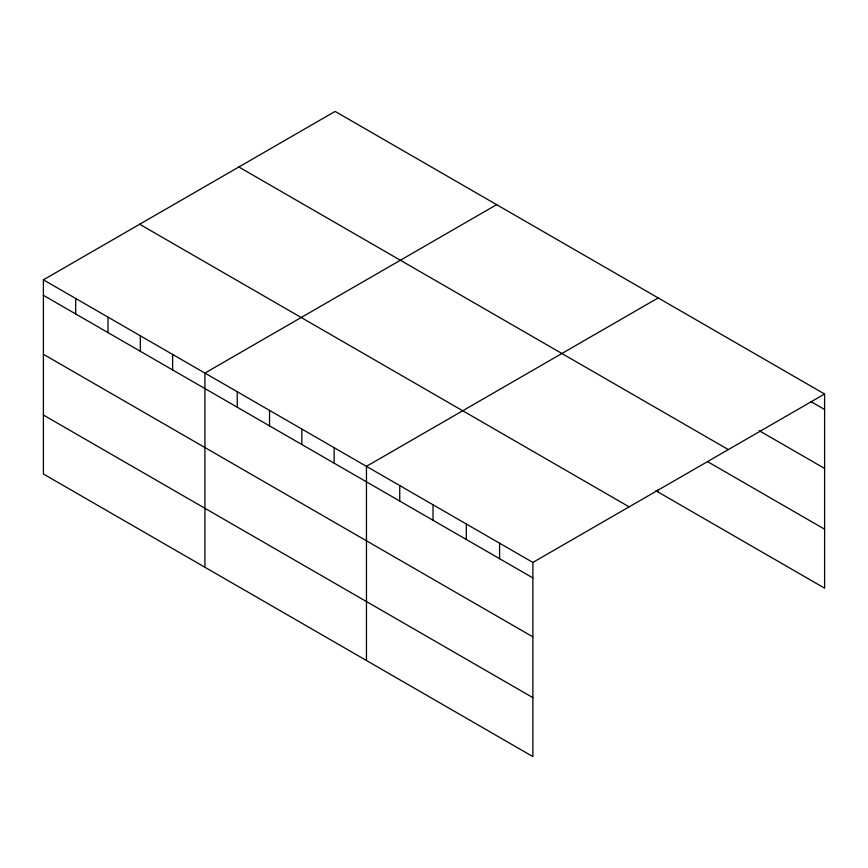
<?xml version="1.0" encoding="UTF-8"?>
<svg xmlns="http://www.w3.org/2000/svg" width="868" height="868" viewBox="0 0 868 868"><rect width="100%" height="100%" fill="white"/><g stroke="black" fill="none" stroke-linecap="round" stroke-linejoin="round"><path stroke-width="1.3" d="M532.876 636.873L532.876 562.431L43.4 279.832L43.4 473.993L532.876 756.592L532.876 636.873L43.4 354.285M43.4 279.832L335.124 111.408L824.6 394.007L824.6 588.168L655.872 490.756M496.648 204.664L204.924 373.088L204.924 567.249M658.183 297.919L366.459 466.344L366.459 660.515M532.876 562.431L824.6 394.007M810.831 401.537L824.6 409.49M759.175 430.68L824.6 468.449M238.852 166.992L728.328 449.581M707.529 461.613L824.6 529.198M139.672 224.248L629.148 506.847M43.4 295.315L532.876 577.914M43.4 415.034L532.876 697.633M658.183 489.4L658.183 492.08M499.588 543.216L499.588 558.699M466.311 524.001L466.311 539.484M433.024 504.775L433.024 520.268M399.736 485.559L399.736 501.053M334.147 447.693L334.147 463.176M301.847 429.042L301.847 444.524M269.536 410.39L269.536 425.873M237.235 391.739L237.235 407.222M172.623 354.437L172.623 369.92M140.312 335.786L140.312 351.269M108.012 317.135L108.012 332.618M75.7 298.483L75.7 313.966"/></g></svg>
